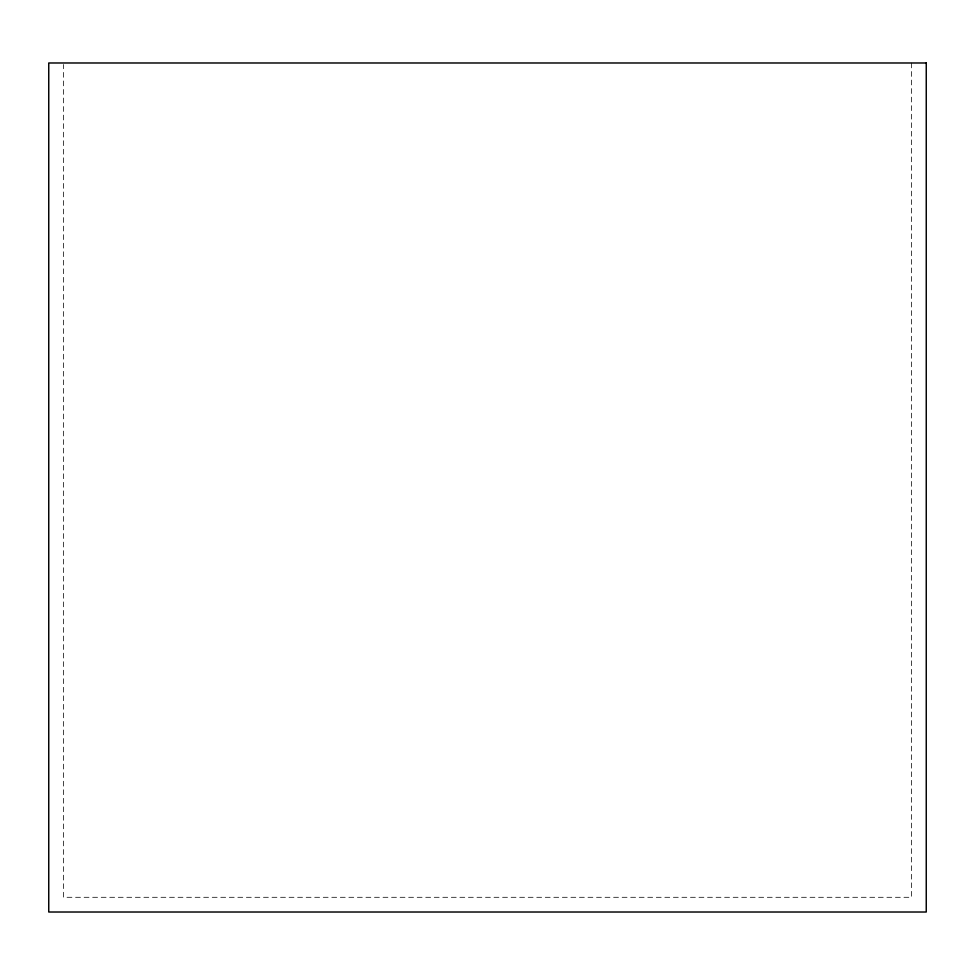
<?xml version="1.0" encoding="UTF-8"?>
<svg xmlns="http://www.w3.org/2000/svg" width="975" height="975" viewBox="0 0 975 975"><rect width="100%" height="100%" fill="white"/><g stroke="black" fill="none" stroke-linecap="round" stroke-linejoin="round"><path stroke-width="0.73" stroke-dasharray="4.88 3.66" d="M911.454 62.985L911.454 897.293L63.546 897.293L63.546 64.508"/><path stroke-width="1.46" d="M926.25 62.985L48.75 62.985L48.75 912.015L926.25 912.015L926.25 62.985"/></g></svg>
